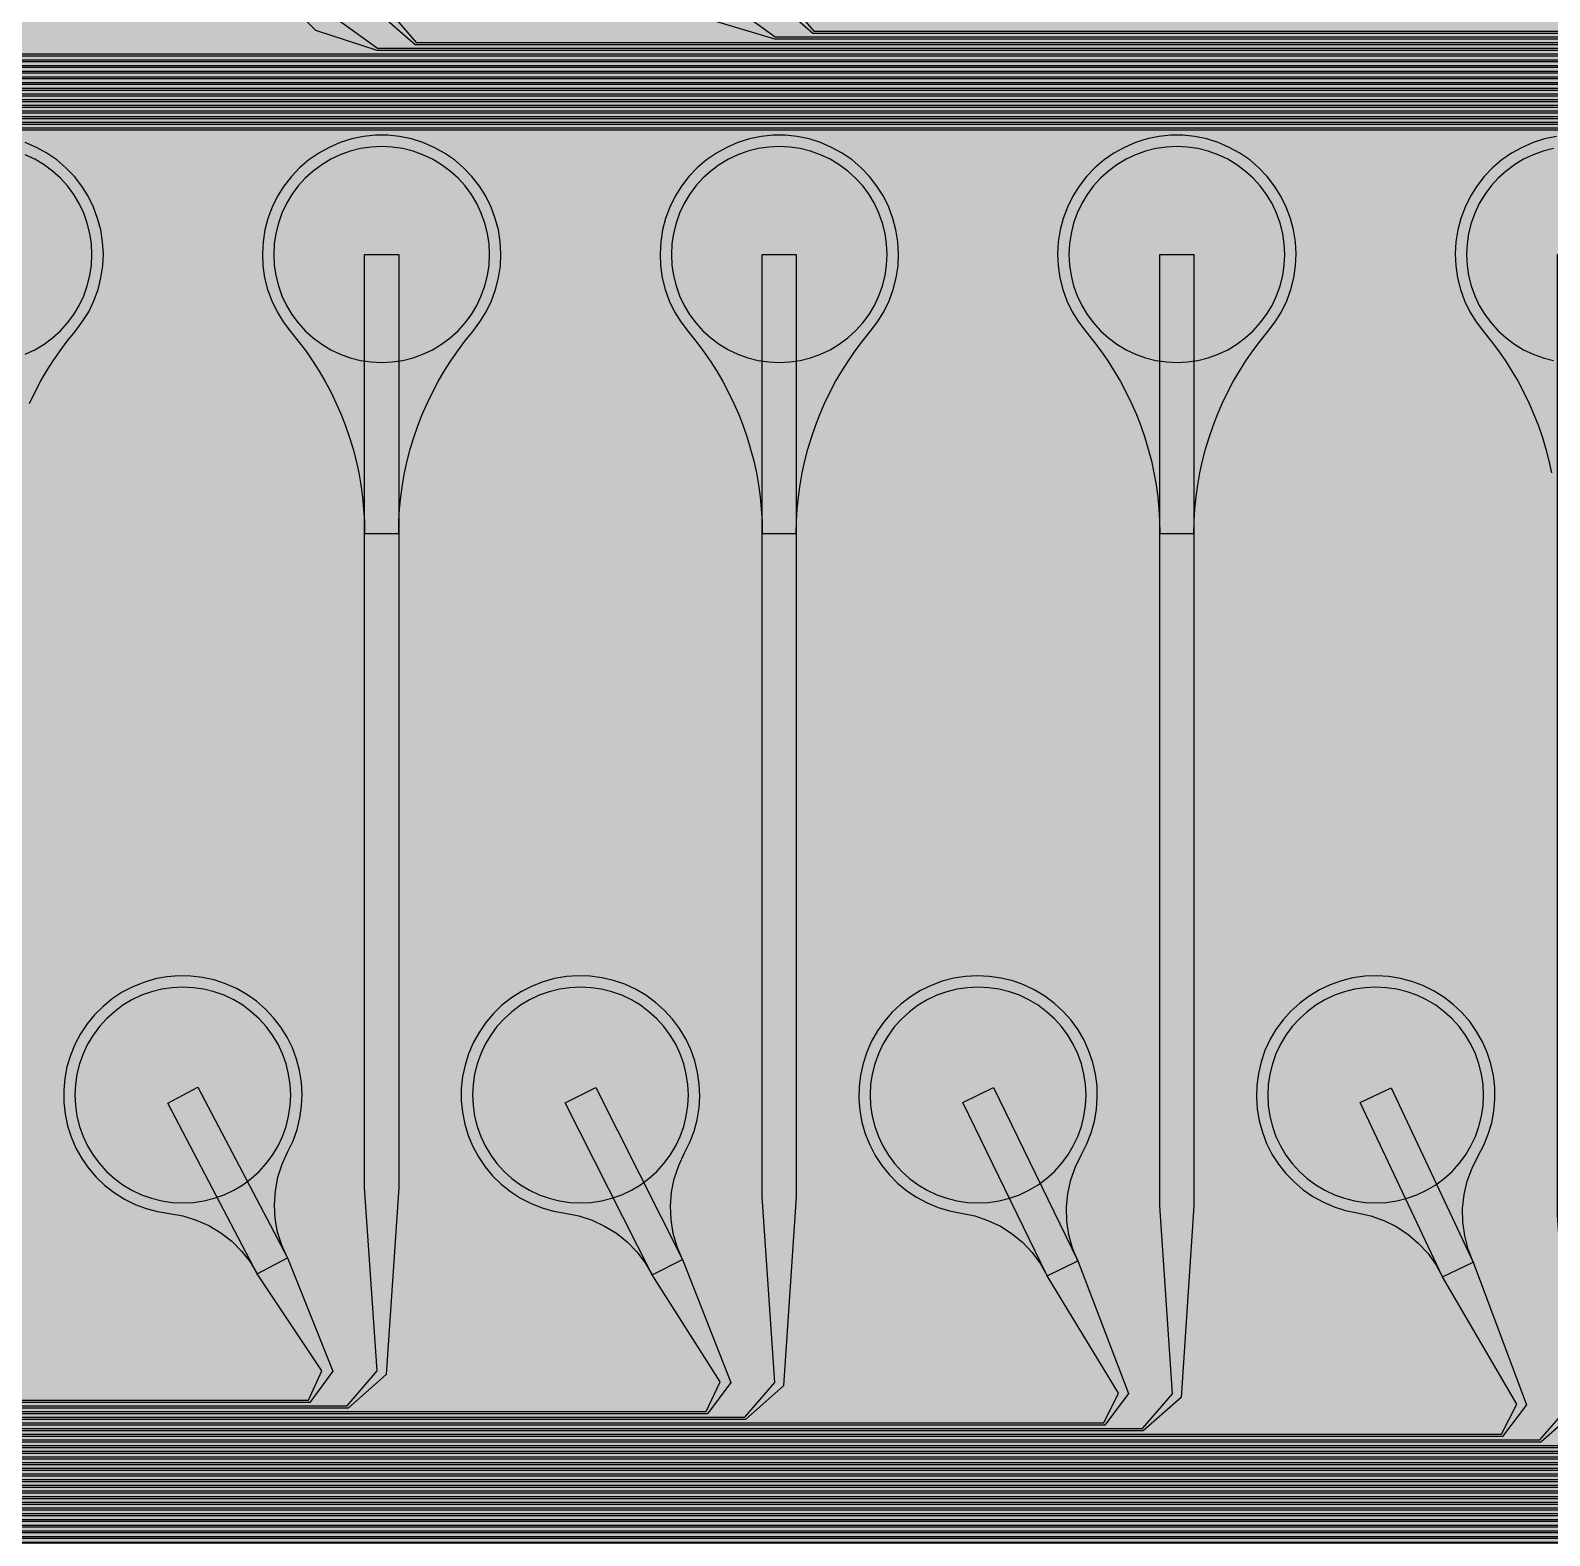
# Model space of a CAD drawing. Header units: metres. Extents: x -7220 to 10980, y -29667 to 1833.
# Drawn here: x 5884 to 7221, y -28280 to -26955 of the extents above; entities that cross this region are included whole.
import ezdxf

# ---------------------------------------------------------------- set-up
doc = ezdxf.new("R2010")
doc.units = ezdxf.units.M
for name, color, linetype in [('Metal1', 4, 'CONTINUOUS'), ('Polyimide', 7, 'CONTINUOUS'), ('Polyimide_Negative', 5, 'CONTINUOUS')]:
    doc.layers.add(name, color=color, linetype=linetype)

msp = doc.modelspace()

# ---------------------------------------------------------------- hatches: boundary and pattern name
at = {"layer": 'Polyimide'}
msp.add_hatch(color=7, dxfattribs=at).paths.add_polyline_path([(4099.4, -13861.6), (4142.6, -14152.8), (4214.2, -14438.4), (4313.4, -14715.5), (4439.2, -14981.7), (4590.6, -15234.2), (4766, -15470.7), (4963.7, -15688.8), (5181.8, -15886.5), (5418.3, -16061.9), (5670.8, -16213.3), (5936.9, -16339.1), (6214.1, -16438.3), (6499.7, -16509.9), (6790.9, -16553.1), (7085, -16567.5), (9980.4, -16567.5), (10058.8, -16571.4), (10136.4, -16582.9), (10212.6, -16601.9), (10286.5, -16628.4), (10357.5, -16662), (10424.8, -16702.3), (10487.9, -16749.1), (10546.1, -16801.8), (10598.8, -16860), (10645.6, -16923), (10685.9, -16990.4), (10719.5, -17061.4), (10745.9, -17135.3), (10765, -17211.4), (10776.5, -17289.1), (10780.4, -17367.5), (10780.4, -21957.3), (10741.6, -22012.9), (10706, -22070.6), (10673.6, -22130.1), (10644.5, -22191.4), (10618.9, -22254.2), (10596.8, -22318.2), (10578.3, -22383.5), (10563.4, -22449.6), (10552.2, -22516.5), (10544.7, -22583.8), (10541, -22651.5), (10541, -22719.3), (10544.7, -22787), (10552.2, -22854.4), (10563.4, -22921.2), (10578.3, -22987.4), (10596.8, -23052.6), (10618.9, -23116.7), (10644.5, -23179.5), (10673.6, -23240.7), (10706, -23300.3), (10741.6, -23357.9), (10780.4, -23413.5), (10780.4, -28667.5), (10776.5, -28745.9), (10765, -28823.6), (10745.9, -28899.7), (10719.5, -28973.6), (10685.9, -29044.6), (10645.6, -29112), (10598.8, -29175), (10546.1, -29233.2), (10487.9, -29285.9), (10424.8, -29332.7), (10357.5, -29373), (10286.5, -29406.6), (10212.6, -29433.1), (10136.4, -29452.1), (10058.8, -29463.6), (9980.4, -29467.5), (-6219.6, -29467.5), (-6298, -29463.6), (-6375.7, -29452.1), (-6451.9, -29433.1), (-6525.8, -29406.6), (-6596.7, -29373), (-6664.1, -29332.7), (-6727.1, -29285.9), (-6785.3, -29233.2), (-6838, -29175), (-6884.8, -29112), (-6925.2, -29044.6), (-6958.7, -28973.6), (-6985.2, -28899.7), (-7004.3, -28823.6), (-7015.8, -28745.9), (-7019.6, -28667.5), (-7019.6, -23426.3), (-6979.4, -23370.1), (-6942.3, -23311.6), (-6908.7, -23251.2), (-6878.5, -23189), (-6851.8, -23125.1), (-6828.8, -23059.9), (-6809.5, -22993.4), (-6794, -22926), (-6782.4, -22857.8), (-6774.6, -22789.1), (-6770.7, -22720), (-6770.7, -22650.8), (-6774.6, -22581.8), (-6782.4, -22513), (-6794, -22444.8), (-6809.5, -22377.4), (-6828.8, -22311), (-6851.8, -22245.7), (-6878.5, -22181.9), (-6908.7, -22119.7), (-6942.3, -22059.2), (-6979.4, -22000.8), (-7019.6, -21944.5), (-7019.6, -17367.5), (-7015.8, -17289.1), (-7004.3, -17211.4), (-6985.2, -17135.3), (-6958.7, -17061.4), (-6925.2, -16990.4), (-6884.8, -16923), (-6838, -16860), (-6785.3, -16801.8), (-6727.1, -16749.1), (-6664.1, -16702.3), (-6596.7, -16662), (-6525.8, -16628.4), (-6451.9, -16601.9), (-6375.7, -16582.9), (-6298, -16571.4), (-6219.6, -16567.5), (-3314, -16567.5), (-3019.9, -16553.1), (-2728.7, -16509.9), (-2443.1, -16438.3), (-2165.9, -16339.1), (-1899.8, -16213.3), (-1647.3, -16061.9), (-1410.8, -15886.5), (-1192.7, -15688.8), (-995, -15470.7), (-819.6, -15234.2), (-668.2, -14981.7), (-542.4, -14715.5), (-443.2, -14438.4), (-371.6, -14152.8), (-328.4, -13861.6), (-314, -13567.5), (-314, -13373.5), (-317.5, -13328.1), (-327.7, -13283.8), (-344.6, -13241.5), (-367.6, -13202.3), (-396.4, -13167), (-430.1, -13136.5), (-468, -13111.4), (-509.3, -13092.3), (-509.3, -13092.3), (-578.2, -13061.3), (-642.2, -13021.2), (-700.3, -12973), (-751.3, -12917.3), (-794.4, -12855.3), (-828.7, -12788.1), (-853.7, -12716.8), (-868.9, -12642.8), (-874, -12567.5), (-868.9, -12492.2), (-853.7, -12418.2), (-828.7, -12346.9), (-794.4, -12279.7), (-751.3, -12217.7), (-700.3, -12162), (-642.2, -12113.8), (-578.2, -12073.7), (-509.3, -12042.7), (-509.3, -12042.7), (-468, -12023.6), (-430.1, -11998.5), (-396.4, -11968), (-367.6, -11932.7), (-344.6, -11893.5), (-327.7, -11851.2), (-317.5, -11806.9), (-314, -11761.5), (-314, -11074.3), (-317.5, -11028.9), (-327.7, -10984.6), (-344.6, -10942.4), (-367.6, -10903.1), (-396.4, -10867.8), (-430.1, -10837.3), (-468, -10812.2), (-509.3, -10793.2), (-509.3, -10793.2), (-578.2, -10762.1), (-642.2, -10722.1), (-700.3, -10673.8), (-751.3, -10618.1), (-794.4, -10556.1), (-828.7, -10488.9), (-853.7, -10417.6), (-868.9, -10343.7), (-874, -10268.3), (-868.9, -10193), (-853.7, -10119), (-828.7, -10047.8), (-794.4, -9980.5), (-751.3, -9918.5), (-700.3, -9862.9), (-642.2, -9814.6), (-578.2, -9774.6), (-509.3, -9743.5), (-509.3, -9743.5), (-468, -9724.5), (-430.1, -9699.4), (-396.4, -9668.8), (-367.6, -9633.5), (-344.6, -9594.3), (-327.7, -9552), (-317.5, -9507.7), (-314, -9462.4), (-314, -8775.1), (-317.5, -8729.8), (-327.7, -8685.5), (-344.6, -8643.2), (-367.6, -8604), (-396.4, -8568.7), (-430.1, -8538.1), (-468, -8513), (-509.3, -8494), (-509.3, -8494), (-578.2, -8462.9), (-642.2, -8422.9), (-700.3, -8374.6), (-751.3, -8319), (-794.4, -8257), (-828.7, -8189.7), (-853.7, -8118.5), (-868.9, -8044.5), (-874, -7969.2), (-868.9, -7893.8), (-853.7, -7819.9), (-828.7, -7748.6), (-794.4, -7681.4), (-751.3, -7619.4), (-700.3, -7563.7), (-642.2, -7515.4), (-578.2, -7475.4), (-509.3, -7444.3), (-509.3, -7444.3), (-468, -7425.3), (-430.1, -7400.2), (-396.4, -7369.7), (-367.6, -7334.4), (-344.6, -7295.1), (-327.7, -7252.9), (-317.5, -7208.6), (-314, -7163.2), (-314, -6476), (-317.5, -6430.6), (-327.7, -6386.3), (-344.6, -6344), (-367.6, -6304.8), (-396.4, -6269.5), (-430.1, -6239), (-468, -6213.9), (-509.3, -6194.8), (-509.3, -6194.8), (-578.2, -6163.8), (-642.2, -6123.7), (-700.3, -6075.5), (-751.3, -6019.8), (-794.4, -5957.8), (-828.7, -5890.6), (-853.7, -5819.3), (-868.9, -5745.3), (-874, -5670), (-868.9, -5594.7), (-853.7, -5520.7), (-828.7, -5449.4), (-794.4, -5382.2), (-751.3, -5320.2), (-700.3, -5264.5), (-642.2, -5216.3), (-578.2, -5176.2), (-509.3, -5145.2), (-509.3, -5145.2), (-468, -5126.1), (-430.1, -5101), (-396.4, -5070.5), (-367.6, -5035.2), (-344.6, -4996), (-327.7, -4953.7), (-317.5, -4909.4), (-314, -4864), (-314, 380), (-314, 1532.5), (-269, 1532.5), (-268.8, 1525.6), (-268.1, 1518.8), (-267, 1512), (-265.4, 1505.3), (-263.4, 1498.7), (-261, 1492.3), (-258.2, 1486.1), (-254.9, 1480), (-251.3, 1474.2), (-247.3, 1468.6), (-242.9, 1463.3), (-238.2, 1458.3), (-233.2, 1453.6), (-227.9, 1449.2), (-222.3, 1445.2), (-216.5, 1441.6), (-210.4, 1438.3), (-204.2, 1435.5), (-197.8, 1433.1), (-191.2, 1431.1), (-184.5, 1429.5), (-177.7, 1428.4), (-170.9, 1427.7), (-164, 1427.5), (-157.1, 1427.7), (-150.3, 1428.4), (-143.5, 1429.5), (-136.8, 1431.1), (-130.2, 1433.1), (-123.8, 1435.5), (-117.6, 1438.3), (-111.5, 1441.6), (-105.7, 1445.2), (-100.1, 1449.2), (-94.8, 1453.6), (-89.8, 1458.3), (-85.1, 1463.3), (-80.7, 1468.6), (-76.7, 1474.2), (-73.1, 1480), (-69.8, 1486.1), (-67, 1492.3), (-64.6, 1498.7), (-62.6, 1505.3), (-61, 1512), (-59.9, 1518.8), (-59.2, 1525.6), (-59, 1532.5), (1786, 1532.5), (3835, 1532.5), (3835.2, 1539), (3835.9, 1545.6), (3836.9, 1552), (3838.4, 1558.4), (3840.3, 1564.6), (3842.6, 1570.8), (3845.3, 1576.7), (3848.4, 1582.5), (3851.9, 1588.1), (3855.7, 1593.4), (3859.8, 1598.4), (3864.3, 1603.2), (3869.1, 1607.7), (3874.1, 1611.8), (3879.4, 1615.6), (3885, 1619.1), (3890.8, 1622.2), (3896.7, 1624.9), (3902.9, 1627.2), (3909.1, 1629.1), (3915.5, 1630.6), (3921.9, 1631.6), (3928.5, 1632.3), (3935, 1632.5), (3941.5, 1632.3), (3948.1, 1631.6), (3954.5, 1630.6), (3960.9, 1629.1), (3967.1, 1627.2), (3973.3, 1624.9), (3979.2, 1622.2), (3985, 1619.1), (3990.6, 1615.6), (3995.9, 1611.8), (4000.9, 1607.7), (4005.7, 1603.2), (4010.2, 1598.4), (4014.3, 1593.4), (4018.1, 1588.1), (4021.6, 1582.5), (4024.7, 1576.7), (4027.4, 1570.8), (4029.7, 1564.6), (4031.6, 1558.4), (4033.1, 1552), (4034.1, 1545.6), (4034.8, 1539), (4035, 1532.5), (4085, 1532.5), (4085, 380), (4085, 330), (4085, -4864), (4088.5, -4909.4), (4098.7, -4953.7), (4115.6, -4996), (4138.6, -5035.2), (4167.4, -5070.5), (4201.1, -5101), (4239, -5126.1), (4280.3, -5145.2), (4280.3, -5145.2), (4349.2, -5176.2), (4413.2, -5216.3), (4471.3, -5264.5), (4522.3, -5320.2), (4565.4, -5382.2), (4599.7, -5449.4), (4624.7, -5520.7), (4639.9, -5594.7), (4645, -5670), (4639.9, -5745.3), (4624.7, -5819.3), (4599.7, -5890.6), (4565.4, -5957.8), (4522.3, -6019.8), (4471.3, -6075.5), (4413.2, -6123.7), (4349.2, -6163.8), (4280.3, -6194.8), (4239, -6213.9), (4201.1, -6239), (4167.4, -6269.5), (4138.6, -6304.8), (4115.6, -6344), (4098.7, -6386.3), (4088.5, -6430.6), (4085, -6476), (4085, -13567.5), (4099.4, -13861.6)])

# ---------------------------------------------------------------- linework, layer by layer
at = {"layer": 'Metal1'}
for points in [[(1953.9, -18191.7), (1953.9, -28306.6), (1983.3, -28336), (9392.5, -28336), (9421.9, -28306.6), (9421.9, -26987.4), (9392.5, -26958), (6572.5, -26958), (6538.7, -26928.7), (6527.9, -26784), (6527.9, -26042.5), (6557.9, -26042.5), (6557.9, -26784), (6547.1, -26925.3), (6573.3, -26956), (9393.3, -26956), (9423.9, -26986.6), (9423.9, -28307.4), (9393.3, -28338), (1982.5, -28338), (1951.9, -28307.4), (1951.9, -18191.7)], [(1958.9, -18191.7), (1958.9, -28301.6), (1988.3, -28331), (9387.5, -28331), (9416.9, -28301.6), (9416.9, -26992.4), (9387.5, -26963), (6538.9, -26963), (6484, -26946.5), (6461, -26925.2), (6356.1, -26791.8), (6379.7, -26773.2), (6484.6, -26906.6), (6497.1, -26930.3), (6539.3, -26961), (9388.3, -26961), (9418.9, -26991.6), (9418.9, -28302.4), (9388.3, -28333), (1987.5, -28333), (1956.9, -28302.4), (1956.9, -18191.7)], [(1963.9, -18191.7), (1963.9, -28296.6), (1993.3, -28326), (9382.5, -28326), (9411.9, -28296.6), (9411.9, -26997.4), (9382.5, -26968), (6222.5, -26968), (6188.7, -26938.7), (6177.9, -26792), (6177.9, -26042.5), (6207.9, -26042.5), (6207.9, -26792), (6197, -26935.3), (6223.3, -26966), (9383.3, -26966), (9413.9, -26996.6), (9413.9, -28297.4), (9383.3, -28328), (1992.5, -28328), (1961.9, -28297.4), (1961.9, -18191.7)], [(1968.9, -18191.7), (1968.9, -28291.6), (1998.3, -28321), (9377.5, -28321), (9406.9, -28291.6), (9406.9, -27002.4), (9377.5, -26973), (6188.9, -26973), (6135, -26955.3), (6107.3, -26927.5), (6005.8, -26791.5), (6029.9, -26773.5), (6131.3, -26909.6), (6147.3, -26940.6), (6189.3, -26971), (9378.3, -26971), (9408.9, -27001.6), (9408.9, -28292.4), (9378.3, -28323), (1997.5, -28323), (1966.9, -28292.4), (1966.9, -18191.7)], [(1973.9, -18191.7), (1973.9, -28286.6), (2003.3, -28316), (9372.5, -28316), (9401.9, -28286.6), (9401.9, -27007.4), (9372.5, -26978), (5872.5, -26978), (5838.7, -26948.7), (5827.9, -26800), (5827.9, -26042.5), (5857.9, -26042.5), (5857.9, -26800), (5847, -26945.3), (5873.3, -26976), (9373.3, -26976), (9403.9, -27006.6), (9403.9, -28287.4), (9373.3, -28318), (2002.5, -28318), (1971.9, -28287.4), (1971.9, -18191.7)], [(1978.9, -18191.7), (1978.9, -28281.6), (2008.3, -28311), (9367.5, -28311), (9396.9, -28281.6), (9396.9, -27012.4), (9367.5, -26983), (5838.8, -26983), (5785.9, -26964.2), (5753.7, -26929.7), (5655.6, -26791.2), (5680.1, -26773.8), (5778.2, -26912.4), (5797.6, -26950.8), (5839.3, -26981), (9368.3, -26981), (9398.9, -27011.6), (9398.9, -28282.4), (9368.3, -28313), (2007.5, -28313), (1976.9, -28282.4), (1976.9, -18191.7)], [(1983.9, -18191.7), (1983.9, -28276.6), (2013.3, -28306), (9362.5, -28306), (9391.9, -28276.6), (9391.9, -27017.4), (9362.5, -26988), (5522.5, -26988), (5488.8, -26958.7), (5477.9, -26808), (5477.9, -26042.5), (5507.9, -26042.5), (5507.9, -26808), (5497, -26955.3), (5523.3, -26986), (9363.3, -26986), (9393.9, -27016.6), (9393.9, -28277.4), (9363.3, -28308), (2012.5, -28308), (1981.9, -28277.4), (1981.9, -18191.7)], [(1988.9, -18191.7), (1988.9, -28271.6), (2018.3, -28301), (9357.5, -28301), (9386.9, -28271.6), (9386.9, -27022.4), (9357.5, -26993), (5488.8, -26993), (5436.8, -26973.3), (5400.3, -26931.6), (5305.4, -26790.9), (5330.3, -26774.1), (5425.2, -26914.8), (5447.8, -26961), (5489.3, -26991), (9358.3, -26991), (9388.9, -27021.6), (9388.9, -28272.4), (9358.3, -28303), (2017.5, -28303), (1986.9, -28272.4), (1986.9, -18191.7)], [(1993.9, -18191.7), (1993.9, -28266.6), (2023.3, -28296), (9352.5, -28296), (9381.9, -28266.6), (9381.9, -27027.4), (9352.5, -26998), (5172.5, -26998), (5138.8, -26968.7), (5127.9, -26816), (5127.9, -26042.5), (5157.9, -26042.5), (5157.9, -26816), (5146.9, -26965.3), (5173.3, -26996), (9353.3, -26996), (9383.9, -27026.6), (9383.9, -28267.4), (9353.3, -28298), (2022.5, -28298), (1991.9, -28267.4), (1991.9, -18191.7)], [(1998.9, -18191.7), (1998.9, -28261.6), (2028.3, -28291), (9347.5, -28291), (9376.9, -28261.6), (9376.9, -27032.4), (9347.5, -27003), (5138.8, -27003), (5087.6, -26982.4), (5047.1, -26933.3), (4955.3, -26790.6), (4980.5, -26774.4), (5072.3, -26917.1), (5098.1, -26971.1), (5139.3, -27001), (9348.3, -27001), (9378.9, -27031.6), (9378.9, -28262.4), (9348.3, -28293), (2027.5, -28293), (1996.9, -28262.4), (1996.9, -18191.7)], [(2003.9, -18191.7), (2003.9, -28256.6), (2033.3, -28286), (9342.5, -28286), (9371.9, -28256.6), (9371.9, -27037.4), (9342.5, -27008), (4822.5, -27008), (4788.8, -26978.7), (4777.9, -26824), (4777.9, -26042.5), (4807.9, -26042.5), (4807.9, -26824), (4796.9, -26975.3), (4823.3, -27006), (9343.3, -27006), (9373.9, -27036.6), (9373.9, -28257.4), (9343.3, -28288), (2032.5, -28288), (2001.9, -28257.4), (2001.9, -18191.7)], [(2008.9, -18191.7), (2008.9, -28251.6), (2038.3, -28281), (9337.5, -28281), (9366.9, -28251.6), (9366.9, -27042.4), (9337.5, -27013), (4788.8, -27013), (4738.4, -26991.7), (4694, -26934.9), (4605.1, -26790.4), (4630.7, -26774.6), (4719.6, -26919.2), (4748.4, -26981.2), (4789.3, -27011), (9338.3, -27011), (9368.9, -27041.6), (9368.9, -28252.4), (9338.3, -28283), (2037.5, -28283), (2006.9, -28252.4), (2006.9, -18191.7)], [(2013.9, -18191.7), (2013.9, -28246.6), (2043.3, -28276), (9332.5, -28276), (9361.9, -28246.6), (9361.9, -27047.4), (9332.5, -27018), (4472.5, -27018), (4438.9, -26988.7), (4427.9, -26832), (4427.9, -26042.5), (4457.9, -26042.5), (4457.9, -26832), (4446.9, -26985.3), (4473.3, -27016), (9333.3, -27016), (9363.9, -27046.6), (9363.9, -28247.4), (9333.3, -28278), (2042.5, -28278), (2011.9, -28247.4), (2011.9, -18191.7)], [(2018.9, -18191.7), (2018.9, -28241.6), (2048.3, -28271), (9327.5, -28271), (9356.9, -28241.6), (9356.9, -27052.4), (9327.5, -27023), (4438.8, -27023), (4389.1, -27001), (4341.1, -26936.3), (4255, -26790.1), (4280.8, -26774.9), (4367, -26921.1), (4398.6, -26991.3), (4439.4, -27021), (9328.3, -27021), (9358.9, -27051.6), (9358.9, -28242.4), (9328.3, -28273), (2047.5, -28273), (2016.9, -28242.4), (2016.9, -18191.7)], [(2023.9, -18191.7), (2023.9, -28236.6), (2053.3, -28266), (9322.5, -28266), (9351.9, -28236.6), (9351.9, -27057.4), (9322.5, -27028), (4122.5, -27028), (4088.9, -26998.6), (4077.9, -26840), (4077.9, -26042.5), (4107.9, -26042.5), (4107.9, -26840), (4096.9, -26995.4), (4123.3, -27026), (9323.3, -27026), (9353.9, -27056.6), (9353.9, -28237.4), (9323.3, -28268), (2052.5, -28268), (2021.9, -28237.4), (2021.9, -18191.7)], [(2028.9, -18191.7), (2028.9, -28231.6), (2058.3, -28261), (9317.5, -28261), (9346.9, -28231.6), (9346.9, -27062.4), (9317.5, -27033), (4088.8, -27033), (4039.7, -27010.4), (3988.4, -26937.6), (3904.8, -26789.9), (3930.9, -26775.1), (4014.5, -26922.8), (4048.9, -27001.4), (4089.4, -27031), (9318.3, -27031), (9348.9, -27061.6), (9348.9, -28232.4), (9318.3, -28263), (2057.5, -28263), (2026.9, -28232.4), (2026.9, -18191.7)], [(2033.9, -18191.7), (2033.9, -28226.6), (2063.3, -28256), (9312.5, -28256), (9341.9, -28226.6), (9341.9, -27067.4), (9312.5, -27038), (3772.5, -27038), (3738.9, -27008.6), (3727.9, -26848), (3727.9, -26042.5), (3757.9, -26042.5), (3757.9, -26848), (3746.8, -27005.4), (3773.3, -27036), (9313.3, -27036), (9343.9, -27066.6), (9343.9, -28227.4), (9313.3, -28258), (2062.5, -28258), (2031.9, -28227.4), (2031.9, -18191.7)], [(2038.9, -18191.7), (2038.9, -28221.6), (2068.3, -28251), (9307.5, -28251), (9336.9, -28221.6), (9336.9, -27072.4), (9307.5, -27043), (3738.8, -27043), (3690.3, -27019.9), (3635.8, -26938.7), (3554.7, -26789.7), (3581.1, -26775.3), (3662.2, -26924.4), (3699.2, -27011.4), (3739.4, -27041), (9308.3, -27041), (9338.9, -27071.6), (9338.9, -28222.4), (9308.3, -28253), (2067.5, -28253), (2036.9, -28222.4), (2036.9, -18191.7)], [(2043.9, -18191.7), (2043.9, -28216.6), (2073.3, -28246), (8962.5, -28246), (8989.2, -28215.5), (8977.9, -28038), (8977.9, -27152.5), (9007.9, -27152.5), (9007.9, -28038), (8996.6, -28218.5), (8963.3, -28248), (2072.5, -28248), (2041.9, -28217.4), (2041.9, -18191.7)], [(2048.9, -18191.7), (2048.9, -28211.6), (2078.3, -28241), (8928.6, -28241), (8943.9, -28213.8), (8875.2, -28074.5), (8804, -27898.1), (8831.8, -27886.9), (8903.1, -28063.3), (8951.8, -28214.6), (8929.6, -28243), (2077.5, -28243), (2046.9, -28212.4), (2046.9, -18191.7)], [(2053.9, -18191.7), (2053.9, -28206.6), (2083.3, -28236), (8612.5, -28236), (8639.2, -28205.5), (8627.9, -28030), (8627.9, -27152.5), (8657.9, -27152.5), (8657.9, -28030), (8646.6, -28208.5), (8613.3, -28238), (2082.5, -28238), (2051.9, -28207.4), (2051.9, -18191.7)], [(2058.9, -18191.7), (2058.9, -28201.6), (2088.3, -28231), (8578.6, -28231), (8593.6, -28203.9), (8525.3, -28069.5), (8454, -27898.3), (8481.7, -27886.7), (8553, -28058), (8601.5, -28204.7), (8579.6, -28233), (2087.5, -28233), (2056.9, -28202.4), (2056.9, -18191.7)], [(2063.9, -18191.7), (2063.9, -28196.6), (2093.3, -28226), (8262.5, -28226), (8289.1, -28195.5), (8277.9, -28022), (8277.9, -27152.5), (8307.9, -27152.5), (8307.9, -28022), (8296.6, -28198.5), (8263.3, -28228), (2092.5, -28228), (2061.9, -28197.4), (2061.9, -18191.7)], [(2068.9, -18191.7), (2068.9, -28191.6), (2098.3, -28221), (8228.5, -28221), (8243.2, -28194.1), (8175.3, -28064.6), (8104.1, -27898.4), (8131.7, -27886.6), (8202.9, -28052.7), (8251.3, -28194.8), (8229.6, -28223), (2097.5, -28223), (2066.9, -28192.4), (2066.9, -18191.7)], [(2073.9, -18191.7), (2073.9, -28186.6), (2103.3, -28216), (7912.5, -28216), (7939.1, -28185.4), (7927.9, -28014), (7927.9, -27152.5), (7957.9, -27152.5), (7957.9, -28014), (7946.6, -28188.6), (7913.3, -28218), (2102.5, -28218), (2071.9, -28187.4), (2071.9, -18191.7)], [(2078.9, -18191.7), (2078.9, -28181.6), (2108.3, -28211), (7878.5, -28211), (7892.9, -28184.2), (7825.3, -28059.6), (7754.2, -27898.6), (7781.6, -27886.4), (7852.8, -28047.4), (7901, -28184.9), (7879.6, -28213), (2107.5, -28213), (2076.9, -28182.4), (2076.9, -18191.7)], [(2083.9, -18191.7), (2083.9, -28176.6), (2113.3, -28206), (7562.5, -28206), (7589.1, -28175.4), (7577.9, -28006), (7577.9, -27152.5), (7607.9, -27152.5), (7607.9, -28006), (7596.7, -28178.6), (7563.3, -28208), (2112.5, -28208), (2081.9, -28177.4), (2081.9, -18191.7)], [(2088.9, -18191.7), (2088.9, -28171.6), (2118.3, -28201), (7528.5, -28201), (7542.5, -28174.4), (7475.3, -28054.6), (7404.2, -27898.7), (7431.5, -27886.3), (7502.6, -28042.1), (7550.8, -28175), (7529.6, -28203), (2117.5, -28203), (2086.9, -28172.4), (2086.9, -18191.7)], [(2093.9, -18191.7), (2093.9, -28166.6), (2123.3, -28196), (7212.5, -28196), (7239.1, -28165.4), (7227.9, -27998), (7227.9, -27152.5), (7257.9, -27152.5), (7257.9, -27998), (7246.7, -28168.6), (7213.3, -28198), (2122.5, -28198), (2091.9, -28167.4), (2091.9, -18191.7)], [(2098.9, -18191.7), (2098.9, -28161.6), (2128.3, -28191), (7178.5, -28191), (7192, -28164.6), (7126.7, -28052.4), (7054.3, -27898.9), (7081.4, -27886.1), (7153.8, -28039.6), (7200.6, -28165.1), (7179.6, -28193), (2127.5, -28193), (2096.9, -28162.4), (2096.9, -18191.7)], [(2103.9, -18191.7), (2103.9, -28156.6), (2133.3, -28186), (6862.5, -28186), (6889, -28155.4), (6877.9, -27990), (6877.9, -27152.5), (6907.9, -27152.5), (6907.9, -27990), (6896.7, -28158.6), (6863.3, -28188), (2132.5, -28188), (2101.9, -28157.4), (2101.9, -18191.7)], [(2108.9, -18191.7), (2108.9, -28151.6), (2138.3, -28181), (6828.5, -28181), (6841.5, -28154.8), (6778.8, -28051.6), (6704.4, -27899.1), (6731.4, -27885.9), (6805.8, -28038.5), (6850.4, -28155.3), (6829.6, -28183), (2137.5, -28183), (2106.9, -28152.4), (2106.9, -18191.7)], [(2113.9, -18191.7), (2113.9, -28146.6), (2143.3, -28176), (6512.5, -28176), (6539, -28145.4), (6527.9, -27982), (6527.9, -27152.5), (6557.9, -27152.5), (6557.9, -27982), (6546.7, -28148.6), (6513.3, -28178), (2142.5, -28178), (2111.9, -28147.4), (2111.9, -18191.7)], [(2118.9, -18191.7), (2118.9, -28141.6), (2148.3, -28171), (6478.5, -28171), (6490.9, -28145), (6431, -28050.7), (6354.5, -27899.3), (6381.3, -27885.7), (6457.8, -28037.2), (6500.2, -28145.4), (6479.6, -28173), (2147.5, -28173), (2116.9, -28142.4), (2116.9, -18191.7)], [(2123.9, -18191.7), (2123.9, -28136.6), (2153.3, -28166), (6162.5, -28166), (6189, -28135.4), (6177.9, -27974), (6177.9, -27152.5), (6207.9, -27152.5), (6207.9, -27974), (6196.8, -28138.6), (6163.3, -28168), (2152.5, -28168), (2121.9, -28137.4), (2121.9, -18191.7)], [(2128.9, -18191.7), (2128.9, -28131.6), (2158.3, -28161), (6128.5, -28161), (6140.3, -28135.3), (6083.4, -28049.8), (6004.6, -27899.5), (6031.2, -27885.5), (6109.9, -28035.9), (6150, -28135.6), (6129.7, -28163), (2157.5, -28163), (2126.9, -28132.4), (2126.9, -18191.7)], [(7227, -27048.7), (7216.6, -27050.8), (7206.5, -27054), (7196.8, -27058.2), (7187.5, -27063.3), (7178.8, -27069.3), (7170.7, -27076.2), (7163.4, -27083.9), (7156.9, -27092.3), (7151.2, -27101.3), (7146.5, -27110.8), (7142.8, -27120.7), (7140.1, -27130.9), (7138.5, -27141.4), (7137.9, -27152), (7138.4, -27162.6), (7139.9, -27173.1), (7142.5, -27183.4), (7146.1, -27193.3), (7150.8, -27202.9), (7156.3, -27211.9), (7162.7, -27220.4), (7169.5, -27228.7), (7176, -27237.3), (7182.1, -27246.1), (7187.8, -27255.1), (7193.2, -27264.4), (7198.3, -27273.9), (7202.9, -27283.6), (7207.2, -27293.4), (7211.1, -27303.4), (7214.6, -27313.6), (7217.7, -27323.9), (7220.4, -27334.2), (7222.7, -27344.7)], [(5882.8, -27283.6), (5887.5, -27273.9), (5892.5, -27264.4), (5897.9, -27255.1), (5903.7, -27246.1), (5909.8, -27237.3), (5916.2, -27228.7), (5923, -27220.4), (5929.4, -27211.9), (5935, -27202.9), (5939.6, -27193.3), (5943.2, -27183.4), (5945.8, -27173.1), (5947.4, -27162.6), (5947.9, -27152), (5947.3, -27141.4), (5945.6, -27130.9), (5942.9, -27120.7), (5939.2, -27110.8), (5934.5, -27101.3), (5928.9, -27092.3), (5922.4, -27083.9), (5915, -27076.2), (5907, -27069.3), (5898.3, -27063.3), (5889, -27058.2), (5879.2, -27054)]]:
    msp.add_lwpolyline(points, dxfattribs=at)
for points in [[(6207.9, -27398.1), (6208.1, -27387.3), (6208.7, -27376.6), (6209.8, -27365.9), (6211.2, -27355.3), (6213.1, -27344.7), (6215.4, -27334.2), (6218.1, -27323.9), (6221.2, -27313.6), (6224.7, -27303.4), (6228.6, -27293.4), (6232.8, -27283.6), (6237.5, -27273.9), (6242.5, -27264.4), (6247.9, -27255.1), (6253.7, -27246.1), (6259.8, -27237.3), (6266.2, -27228.7), (6273, -27220.4), (6279.4, -27211.9), (6285, -27202.9), (6289.6, -27193.3), (6293.2, -27183.4), (6295.8, -27173.1), (6297.4, -27162.6), (6297.9, -27152), (6297.3, -27141.4), (6295.6, -27130.9), (6292.9, -27120.7), (6289.2, -27110.8), (6284.5, -27101.3), (6278.9, -27092.3), (6272.4, -27083.9), (6265, -27076.2), (6257, -27069.3), (6248.3, -27063.3), (6239, -27058.2), (6229.2, -27054), (6219.1, -27050.8), (6208.7, -27048.7), (6198.2, -27047.6), (6187.6, -27047.6), (6177, -27048.7), (6166.6, -27050.8), (6156.5, -27054), (6146.8, -27058.2), (6137.5, -27063.3), (6128.8, -27069.3), (6120.7, -27076.2), (6113.4, -27083.9), (6106.9, -27092.3), (6101.2, -27101.3), (6096.5, -27110.8), (6092.8, -27120.7), (6090.1, -27130.9), (6088.5, -27141.4), (6087.9, -27152), (6088.4, -27162.6), (6089.9, -27173.1), (6092.5, -27183.4), (6096.1, -27193.3), (6100.8, -27202.9), (6106.3, -27211.9), (6112.7, -27220.4), (6119.5, -27228.7), (6126, -27237.3), (6132.1, -27246.1), (6137.8, -27255.1), (6143.2, -27264.4), (6148.3, -27273.9), (6152.9, -27283.6), (6157.2, -27293.4), (6161.1, -27303.4), (6164.6, -27313.6), (6167.7, -27323.9), (6170.4, -27334.2), (6172.7, -27344.7), (6174.5, -27355.3), (6176, -27365.9), (6177, -27376.6), (6177.7, -27387.3), (6177.9, -27398.1), (6207.9, -27398.1)], [(6557.9, -27398.1), (6558.1, -27387.3), (6558.7, -27376.6), (6559.8, -27365.9), (6561.2, -27355.3), (6563.1, -27344.7), (6565.4, -27334.2), (6568.1, -27323.9), (6571.2, -27313.6), (6574.7, -27303.4), (6578.6, -27293.4), (6582.8, -27283.6), (6587.5, -27273.9), (6592.5, -27264.4), (6597.9, -27255.1), (6603.7, -27246.1), (6609.8, -27237.3), (6616.2, -27228.7), (6623, -27220.4), (6629.4, -27211.9), (6635, -27202.9), (6639.6, -27193.3), (6643.2, -27183.4), (6645.8, -27173.1), (6647.4, -27162.6), (6647.9, -27152), (6647.3, -27141.4), (6645.6, -27130.9), (6642.9, -27120.7), (6639.2, -27110.8), (6634.5, -27101.3), (6628.9, -27092.3), (6622.4, -27083.9), (6615, -27076.2), (6607, -27069.3), (6598.3, -27063.3), (6589, -27058.2), (6579.2, -27054), (6569.1, -27050.8), (6558.7, -27048.7), (6548.2, -27047.6), (6537.6, -27047.6), (6527, -27048.7), (6516.6, -27050.8), (6506.5, -27054), (6496.8, -27058.2), (6487.5, -27063.3), (6478.8, -27069.3), (6470.7, -27076.2), (6463.4, -27083.9), (6456.9, -27092.3), (6451.2, -27101.3), (6446.5, -27110.8), (6442.8, -27120.7), (6440.1, -27130.9), (6438.5, -27141.4), (6437.9, -27152), (6438.4, -27162.6), (6439.9, -27173.1), (6442.5, -27183.4), (6446.1, -27193.3), (6450.8, -27202.9), (6456.3, -27211.9), (6462.7, -27220.4), (6469.5, -27228.7), (6476, -27237.3), (6482.1, -27246.1), (6487.8, -27255.1), (6493.2, -27264.4), (6498.3, -27273.9), (6502.9, -27283.6), (6507.2, -27293.4), (6511.1, -27303.4), (6514.6, -27313.6), (6517.7, -27323.9), (6520.4, -27334.2), (6522.7, -27344.7), (6524.5, -27355.3), (6526, -27365.9), (6527, -27376.6), (6527.7, -27387.3), (6527.9, -27398.1), (6557.9, -27398.1)], [(6907.9, -27398.1), (6908.1, -27387.3), (6908.7, -27376.6), (6909.8, -27365.9), (6911.2, -27355.3), (6913.1, -27344.7), (6915.4, -27334.2), (6918.1, -27323.9), (6921.2, -27313.6), (6924.7, -27303.4), (6928.6, -27293.4), (6932.8, -27283.6), (6937.5, -27273.9), (6942.5, -27264.4), (6947.9, -27255.1), (6953.7, -27246.1), (6959.8, -27237.3), (6966.2, -27228.7), (6973, -27220.4), (6979.4, -27211.9), (6985, -27202.9), (6989.6, -27193.3), (6993.2, -27183.4), (6995.8, -27173.1), (6997.4, -27162.6), (6997.9, -27152), (6997.3, -27141.4), (6995.6, -27130.9), (6992.9, -27120.7), (6989.2, -27110.8), (6984.5, -27101.3), (6978.9, -27092.3), (6972.4, -27083.9), (6965, -27076.2), (6957, -27069.3), (6948.3, -27063.3), (6939, -27058.2), (6929.2, -27054), (6919.1, -27050.8), (6908.7, -27048.7), (6898.2, -27047.6), (6887.6, -27047.6), (6877, -27048.7), (6866.6, -27050.8), (6856.5, -27054), (6846.8, -27058.2), (6837.5, -27063.3), (6828.8, -27069.3), (6820.7, -27076.2), (6813.4, -27083.9), (6806.9, -27092.3), (6801.2, -27101.3), (6796.5, -27110.8), (6792.8, -27120.7), (6790.1, -27130.9), (6788.5, -27141.4), (6787.9, -27152), (6788.4, -27162.6), (6789.9, -27173.1), (6792.5, -27183.4), (6796.1, -27193.3), (6800.8, -27202.9), (6806.3, -27211.9), (6812.7, -27220.4), (6819.5, -27228.7), (6826, -27237.3), (6832.1, -27246.1), (6837.8, -27255.1), (6843.2, -27264.4), (6848.3, -27273.9), (6852.9, -27283.6), (6857.2, -27293.4), (6861.1, -27303.4), (6864.6, -27313.6), (6867.7, -27323.9), (6870.4, -27334.2), (6872.7, -27344.7), (6874.5, -27355.3), (6876, -27365.9), (6877, -27376.6), (6877.7, -27387.3), (6877.9, -27398.1), (6907.9, -27398.1)], [(6109.9, -28035.9), (6104.9, -28024.7), (6101.3, -28013.1), (6099.2, -28001.1), (6098.5, -27988.9), (6099.3, -27976.8), (6101.6, -27964.8), (6105.3, -27953.2), (6110.4, -27942.2), (6114.9, -27932.7), (6118.4, -27922.8), (6120.9, -27912.6), (6122.4, -27902.3), (6122.9, -27891.8), (6122.3, -27881.3), (6120.6, -27871), (6118, -27860.9), (6114.3, -27851), (6109.7, -27841.6), (6104.2, -27832.7), (6097.8, -27824.4), (6090.6, -27816.8), (6082.7, -27809.9), (6074.2, -27803.9), (6065, -27798.7), (6055.5, -27794.5), (6045.5, -27791.2), (6035.3, -27788.9), (6024.9, -27787.7), (6014.4, -27787.6), (6003.9, -27788.4), (5993.6, -27790.3), (5983.6, -27793.3), (5973.8, -27797.2), (5964.6, -27802), (5955.8, -27807.8), (5947.7, -27814.4), (5940.2, -27821.8), (5933.6, -27829.9), (5927.8, -27838.6), (5922.8, -27847.9), (5918.9, -27857.6), (5915.9, -27867.6), (5913.9, -27877.9), (5913, -27888.3), (5913.1, -27898.8), (5914.2, -27909.2), (5916.4, -27919.5), (5919.6, -27929.4), (5923.8, -27939.1), (5928.9, -27948.2), (5934.9, -27956.8), (5941.7, -27964.8), (5949.3, -27972), (5957.5, -27978.4), (5966.4, -27984), (5975.8, -27988.7), (5985.6, -27992.4), (5995.7, -27995.1), (6006, -27996.8), (6018, -27998.9), (6029.7, -28002.5), (6040.8, -28007.4), (6051.3, -28013.7), (6060.9, -28021.2), (6069.5, -28029.8), (6077.1, -28039.4), (6083.4, -28049.8), (6109.9, -28035.9)], [(6457.8, -28037.2), (6453, -28026), (6449.5, -28014.3), (6447.6, -28002.3), (6447.1, -27990.1), (6448, -27978), (6450.5, -27966.1), (6454.4, -27954.5), (6459.6, -27943.5), (6464.3, -27934.1), (6467.9, -27924.3), (6470.6, -27914.2), (6472.3, -27903.8), (6472.9, -27893.4), (6472.4, -27882.9), (6471, -27872.5), (6468.5, -27862.3), (6464.9, -27852.5), (6460.5, -27843), (6455.1, -27834), (6448.8, -27825.6), (6441.7, -27817.9), (6433.9, -27810.9), (6425.5, -27804.7), (6416.4, -27799.4), (6406.9, -27795), (6397, -27791.6), (6386.8, -27789.2), (6376.4, -27787.8), (6365.9, -27787.5), (6355.5, -27788.2), (6345.1, -27790), (6335, -27792.8), (6325.3, -27796.5), (6315.9, -27801.3), (6307.1, -27806.9), (6298.8, -27813.4), (6291.3, -27820.7), (6284.5, -27828.6), (6278.6, -27837.3), (6273.5, -27846.5), (6269.4, -27856.1), (6266.3, -27866.1), (6264.1, -27876.3), (6263, -27886.8), (6263, -27897.2), (6264, -27907.7), (6266, -27918), (6269.1, -27928), (6273.1, -27937.7), (6278.1, -27946.9), (6283.9, -27955.6), (6290.6, -27963.6), (6298.1, -27971), (6306.3, -27977.5), (6315.1, -27983.2), (6324.4, -27988.1), (6334.1, -27991.9), (6344.2, -27994.8), (6354.5, -27996.6), (6366.5, -27998.9), (6378.1, -28002.7), (6389.1, -28007.8), (6399.5, -28014.2), (6409, -28021.8), (6417.5, -28030.5), (6424.9, -28040.2), (6431, -28050.7), (6457.8, -28037.2)], [(6805.8, -28038.5), (6801.1, -28027.2), (6797.8, -28015.5), (6796, -28003.4), (6795.7, -27991.2), (6796.8, -27979.1), (6799.5, -27967.2), (6803.5, -27955.7), (6808.9, -27944.8), (6813.7, -27935.5), (6817.5, -27925.7), (6820.3, -27915.6), (6822.1, -27905.3), (6822.8, -27894.8), (6822.6, -27884.4), (6821.2, -27874), (6818.9, -27863.8), (6815.5, -27853.8), (6811.2, -27844.3), (6805.9, -27835.2), (6799.7, -27826.7), (6792.8, -27818.9), (6785.1, -27811.8), (6776.7, -27805.5), (6767.7, -27800.1), (6758.3, -27795.6), (6748.4, -27792), (6738.2, -27789.5), (6727.9, -27788), (6717.4, -27787.5), (6706.9, -27788.1), (6696.6, -27789.7), (6686.4, -27792.3), (6676.6, -27795.9), (6667.2, -27800.5), (6658.3, -27806.1), (6650, -27812.4), (6642.3, -27819.6), (6635.4, -27827.5), (6629.4, -27836), (6624.2, -27845.1), (6619.9, -27854.7), (6616.6, -27864.7), (6614.4, -27874.9), (6613.1, -27885.3), (6612.9, -27895.8), (6613.8, -27906.2), (6615.7, -27916.5), (6618.6, -27926.6), (6622.5, -27936.3), (6627.3, -27945.6), (6633.1, -27954.4), (6639.6, -27962.5), (6647, -27970), (6655.1, -27976.7), (6663.8, -27982.5), (6673, -27987.4), (6682.7, -27991.4), (6692.8, -27994.5), (6703, -27996.4), (6715, -27998.9), (6726.5, -28002.8), (6737.5, -28008), (6747.8, -28014.6), (6757.2, -28022.4), (6765.6, -28031.2), (6772.8, -28041), (6778.8, -28051.6), (6805.8, -28038.5)], [(7153.8, -28039.6), (7149.3, -28028.3), (7146.2, -28016.5), (7144.5, -28004.4), (7144.4, -27992.3), (7145.7, -27980.1), (7148.5, -27968.3), (7152.7, -27956.8), (7158.2, -27946), (7163.1, -27936.7), (7167, -27927), (7170, -27917), (7171.9, -27906.7), (7172.8, -27896.2), (7172.7, -27885.7), (7171.5, -27875.3), (7169.2, -27865.1), (7166, -27855.1), (7161.8, -27845.5), (7156.6, -27836.4), (7150.6, -27827.8), (7143.7, -27819.9), (7136.1, -27812.7), (7127.8, -27806.3), (7118.9, -27800.8), (7109.5, -27796.1), (7099.7, -27792.4), (7089.6, -27789.8), (7079.3, -27788.1), (7068.8, -27787.5), (7058.3, -27787.9), (7047.9, -27789.4), (7037.8, -27791.9), (7027.9, -27795.4), (7018.4, -27799.9), (7009.4, -27805.3), (7001, -27811.5), (6993.3, -27818.6), (6986.3, -27826.4), (6980.1, -27834.9), (6974.8, -27843.9), (6970.4, -27853.4), (6967, -27863.3), (6964.6, -27873.5), (6963.2, -27883.9), (6962.9, -27894.4), (6963.6, -27904.8), (6965.4, -27915.2), (6968.1, -27925.3), (6971.9, -27935.1), (6976.6, -27944.4), (6982.2, -27953.3), (6988.7, -27961.5), (6996, -27969), (7004, -27975.8), (7012.6, -27981.8), (7021.8, -27986.8), (7031.4, -27991), (7041.4, -27994.1), (7051.7, -27996.2), (7063.6, -27998.9), (7075.1, -28002.9), (7086, -28008.3), (7096.2, -28015), (7105.4, -28022.9), (7113.7, -28031.8), (7120.8, -28041.7), (7126.7, -28052.4), (7153.8, -28039.6)]]:
    msp.add_lwpolyline(points, close=True, dxfattribs=at)
at = {"layer": 'Polyimide_Negative'}
for points in [[(5879.2, -27240.3), (5887.7, -27236.3), (5895.7, -27231.5), (5903.1, -27225.9), (5910.1, -27219.7), (5916.3, -27212.8), (5921.9, -27205.3), (5926.7, -27197.3), (5930.6, -27188.9), (5933.8, -27180.1), (5936, -27171), (5937.4, -27161.8), (5937.9, -27152.5), (5937.9, -27152.5), (5937.4, -27143.2), (5936, -27134), (5933.8, -27124.9), (5930.6, -27116.1), (5926.7, -27107.7), (5921.9, -27099.7), (5916.3, -27092.2), (5910.1, -27085.3), (5903.1, -27079.1), (5895.7, -27073.5), (5887.7, -27068.7), (5879.2, -27064.7)], [(7224.3, -27059.3), (7215.3, -27061.6), (7206.5, -27064.7), (7198.1, -27068.7), (7190.1, -27073.5), (7182.6, -27079.1), (7175.7, -27085.3), (7169.4, -27092.2), (7163.9, -27099.7), (7159.1, -27107.7), (7155.1, -27116.1), (7152, -27124.9), (7149.7, -27134), (7148.3, -27143.2), (7147.9, -27152.5), (7148.3, -27161.8), (7149.7, -27171), (7152, -27180.1), (7155.1, -27188.9), (7159.1, -27197.3), (7163.9, -27205.3), (7169.4, -27212.8), (7175.7, -27219.7), (7182.6, -27225.9), (7190.1, -27231.5), (7198.1, -27236.3), (7206.5, -27240.3), (7215.3, -27243.4), (7224.3, -27245.7)]]:
    msp.add_lwpolyline(points, dxfattribs=at)
for points in [[(6287.9, -27152.5), (6287.4, -27143.2), (6286, -27134), (6283.8, -27124.9), (6280.6, -27116.1), (6276.7, -27107.7), (6271.9, -27099.7), (6266.3, -27092.2), (6260.1, -27085.3), (6253.1, -27079.1), (6245.7, -27073.5), (6237.7, -27068.7), (6229.2, -27064.7), (6220.5, -27061.6), (6211.4, -27059.3), (6202.2, -27058), (6192.9, -27057.5), (6183.6, -27058), (6174.3, -27059.3), (6165.3, -27061.6), (6156.5, -27064.7), (6148.1, -27068.7), (6140.1, -27073.5), (6132.6, -27079.1), (6125.7, -27085.3), (6119.4, -27092.2), (6113.9, -27099.7), (6109.1, -27107.7), (6105.1, -27116.1), (6102, -27124.9), (6099.7, -27134), (6098.3, -27143.2), (6097.9, -27152.5), (6098.3, -27161.8), (6099.7, -27171), (6102, -27180.1), (6105.1, -27188.9), (6109.1, -27197.3), (6113.9, -27205.3), (6119.4, -27212.8), (6125.7, -27219.7), (6132.6, -27225.9), (6140.1, -27231.5), (6148.1, -27236.3), (6156.5, -27240.3), (6165.3, -27243.4), (6174.3, -27245.7), (6183.6, -27247), (6192.9, -27247.5), (6202.2, -27247), (6211.4, -27245.7), (6220.5, -27243.4), (6229.2, -27240.3), (6237.7, -27236.3), (6245.7, -27231.5), (6253.1, -27225.9), (6260.1, -27219.7), (6266.3, -27212.8), (6271.9, -27205.3), (6276.7, -27197.3), (6280.6, -27188.9), (6283.8, -27180.1), (6286, -27171), (6287.4, -27161.8), (6287.9, -27152.5)], [(6637.9, -27152.5), (6637.4, -27143.2), (6636, -27134), (6633.8, -27124.9), (6630.6, -27116.1), (6626.7, -27107.7), (6621.9, -27099.7), (6616.3, -27092.2), (6610.1, -27085.3), (6603.1, -27079.1), (6595.7, -27073.5), (6587.7, -27068.7), (6579.2, -27064.7), (6570.5, -27061.6), (6561.4, -27059.3), (6552.2, -27058), (6542.9, -27057.5), (6533.6, -27058), (6524.3, -27059.3), (6515.3, -27061.6), (6506.5, -27064.7), (6498.1, -27068.7), (6490.1, -27073.5), (6482.6, -27079.1), (6475.7, -27085.3), (6469.4, -27092.2), (6463.9, -27099.7), (6459.1, -27107.7), (6455.1, -27116.1), (6452, -27124.9), (6449.7, -27134), (6448.3, -27143.2), (6447.9, -27152.5), (6448.3, -27161.8), (6449.7, -27171), (6452, -27180.1), (6455.1, -27188.9), (6459.1, -27197.3), (6463.9, -27205.3), (6469.4, -27212.8), (6475.7, -27219.7), (6482.6, -27225.9), (6490.1, -27231.5), (6498.1, -27236.3), (6506.5, -27240.3), (6515.3, -27243.4), (6524.3, -27245.7), (6533.6, -27247), (6542.9, -27247.5), (6552.2, -27247), (6561.4, -27245.7), (6570.5, -27243.4), (6579.2, -27240.3), (6587.7, -27236.3), (6595.7, -27231.5), (6603.1, -27225.9), (6610.1, -27219.7), (6616.3, -27212.8), (6621.9, -27205.3), (6626.7, -27197.3), (6630.6, -27188.9), (6633.8, -27180.1), (6636, -27171), (6637.4, -27161.8), (6637.9, -27152.5)], [(6987.9, -27152.5), (6987.4, -27143.2), (6986, -27134), (6983.8, -27124.9), (6980.6, -27116.1), (6976.7, -27107.7), (6971.9, -27099.7), (6966.3, -27092.2), (6960.1, -27085.3), (6953.1, -27079.1), (6945.7, -27073.5), (6937.7, -27068.7), (6929.2, -27064.7), (6920.5, -27061.6), (6911.4, -27059.3), (6902.2, -27058), (6892.9, -27057.5), (6883.6, -27058), (6874.3, -27059.3), (6865.3, -27061.6), (6856.5, -27064.7), (6848.1, -27068.7), (6840.1, -27073.5), (6832.6, -27079.1), (6825.7, -27085.3), (6819.4, -27092.2), (6813.9, -27099.7), (6809.1, -27107.7), (6805.1, -27116.1), (6802, -27124.9), (6799.7, -27134), (6798.3, -27143.2), (6797.9, -27152.5), (6798.3, -27161.8), (6799.7, -27171), (6802, -27180.1), (6805.1, -27188.9), (6809.1, -27197.3), (6813.9, -27205.3), (6819.4, -27212.8), (6825.7, -27219.7), (6832.6, -27225.9), (6840.1, -27231.5), (6848.1, -27236.3), (6856.5, -27240.3), (6865.3, -27243.4), (6874.3, -27245.7), (6883.6, -27247), (6892.9, -27247.5), (6902.2, -27247), (6911.4, -27245.7), (6920.5, -27243.4), (6929.2, -27240.3), (6937.7, -27236.3), (6945.7, -27231.5), (6953.1, -27225.9), (6960.1, -27219.7), (6966.3, -27212.8), (6971.9, -27205.3), (6976.7, -27197.3), (6980.6, -27188.9), (6983.8, -27180.1), (6986, -27171), (6987.4, -27161.8), (6987.9, -27152.5)], [(6112.9, -27892.5), (6112.4, -27883.2), (6111, -27874), (6108.8, -27864.9), (6105.6, -27856.1), (6101.7, -27847.7), (6096.9, -27839.7), (6091.3, -27832.2), (6085.1, -27825.3), (6078.1, -27819.1), (6070.7, -27813.5), (6062.7, -27808.7), (6054.2, -27804.7), (6045.5, -27801.6), (6036.4, -27799.3), (6027.2, -27798), (6017.9, -27797.5), (6008.6, -27798), (5999.3, -27799.3), (5990.3, -27801.6), (5981.5, -27804.7), (5973.1, -27808.7), (5965.1, -27813.5), (5957.6, -27819.1), (5950.7, -27825.3), (5944.4, -27832.2), (5938.9, -27839.7), (5934.1, -27847.7), (5930.1, -27856.1), (5927, -27864.9), (5924.7, -27874), (5923.3, -27883.2), (5922.9, -27892.5), (5923.3, -27901.8), (5924.7, -27911), (5927, -27920.1), (5930.1, -27928.9), (5934.1, -27937.3), (5938.9, -27945.3), (5944.4, -27952.8), (5950.7, -27959.7), (5957.6, -27965.9), (5965.1, -27971.5), (5973.1, -27976.3), (5981.5, -27980.3), (5990.3, -27983.4), (5999.3, -27985.7), (6008.6, -27987), (6017.9, -27987.5), (6027.2, -27987), (6036.4, -27985.7), (6045.5, -27983.4), (6054.2, -27980.3), (6062.7, -27976.3), (6070.7, -27971.5), (6078.1, -27965.9), (6085.1, -27959.7), (6091.3, -27952.8), (6096.9, -27945.3), (6101.7, -27937.3), (6105.6, -27928.9), (6108.8, -27920.1), (6111, -27911), (6112.4, -27901.8), (6112.9, -27892.5)], [(6462.9, -27892.5), (6462.4, -27883.2), (6461, -27874), (6458.8, -27864.9), (6455.6, -27856.1), (6451.7, -27847.7), (6446.9, -27839.7), (6441.3, -27832.2), (6435.1, -27825.3), (6428.1, -27819.1), (6420.7, -27813.5), (6412.7, -27808.7), (6404.2, -27804.7), (6395.5, -27801.6), (6386.4, -27799.3), (6377.2, -27798), (6367.9, -27797.5), (6358.6, -27798), (6349.3, -27799.3), (6340.3, -27801.6), (6331.5, -27804.7), (6323.1, -27808.7), (6315.1, -27813.5), (6307.6, -27819.1), (6300.7, -27825.3), (6294.4, -27832.2), (6288.9, -27839.7), (6284.1, -27847.7), (6280.1, -27856.1), (6277, -27864.9), (6274.7, -27874), (6273.3, -27883.2), (6272.9, -27892.5), (6273.3, -27901.8), (6274.7, -27911), (6277, -27920.1), (6280.1, -27928.9), (6284.1, -27937.3), (6288.9, -27945.3), (6294.4, -27952.8), (6300.7, -27959.7), (6307.6, -27965.9), (6315.1, -27971.5), (6323.1, -27976.3), (6331.5, -27980.3), (6340.3, -27983.4), (6349.3, -27985.7), (6358.6, -27987), (6367.9, -27987.5), (6377.2, -27987), (6386.4, -27985.7), (6395.5, -27983.4), (6404.2, -27980.3), (6412.7, -27976.3), (6420.7, -27971.5), (6428.1, -27965.9), (6435.1, -27959.7), (6441.3, -27952.8), (6446.9, -27945.3), (6451.7, -27937.3), (6455.6, -27928.9), (6458.8, -27920.1), (6461, -27911), (6462.4, -27901.8), (6462.9, -27892.5)], [(6812.9, -27892.5), (6812.4, -27883.2), (6811, -27874), (6808.8, -27864.9), (6805.6, -27856.1), (6801.7, -27847.7), (6796.9, -27839.7), (6791.3, -27832.2), (6785.1, -27825.3), (6778.1, -27819.1), (6770.7, -27813.5), (6762.7, -27808.7), (6754.2, -27804.7), (6745.5, -27801.6), (6736.4, -27799.3), (6727.2, -27798), (6717.9, -27797.5), (6708.6, -27798), (6699.3, -27799.3), (6690.3, -27801.6), (6681.5, -27804.7), (6673.1, -27808.7), (6665.1, -27813.5), (6657.6, -27819.1), (6650.7, -27825.3), (6644.4, -27832.2), (6638.9, -27839.7), (6634.1, -27847.7), (6630.1, -27856.1), (6627, -27864.9), (6624.7, -27874), (6623.3, -27883.2), (6622.9, -27892.5), (6623.3, -27901.8), (6624.7, -27911), (6627, -27920.1), (6630.1, -27928.9), (6634.1, -27937.3), (6638.9, -27945.3), (6644.4, -27952.8), (6650.7, -27959.7), (6657.6, -27965.9), (6665.1, -27971.5), (6673.1, -27976.3), (6681.5, -27980.3), (6690.3, -27983.4), (6699.3, -27985.7), (6708.6, -27987), (6717.9, -27987.5), (6727.2, -27987), (6736.4, -27985.7), (6745.5, -27983.4), (6754.2, -27980.3), (6762.7, -27976.3), (6770.7, -27971.5), (6778.1, -27965.9), (6785.1, -27959.7), (6791.3, -27952.8), (6796.9, -27945.3), (6801.7, -27937.3), (6805.6, -27928.9), (6808.8, -27920.1), (6811, -27911), (6812.4, -27901.8), (6812.9, -27892.5)], [(7162.9, -27892.5), (7162.4, -27883.2), (7161, -27874), (7158.8, -27864.9), (7155.6, -27856.1), (7151.7, -27847.7), (7146.9, -27839.7), (7141.3, -27832.2), (7135.1, -27825.3), (7128.1, -27819.1), (7120.7, -27813.5), (7112.7, -27808.7), (7104.2, -27804.7), (7095.5, -27801.6), (7086.4, -27799.3), (7077.2, -27798), (7067.9, -27797.5), (7058.6, -27798), (7049.3, -27799.3), (7040.3, -27801.6), (7031.5, -27804.7), (7023.1, -27808.7), (7015.1, -27813.5), (7007.6, -27819.1), (7000.7, -27825.3), (6994.4, -27832.2), (6988.9, -27839.7), (6984.1, -27847.7), (6980.1, -27856.1), (6977, -27864.9), (6974.7, -27874), (6973.3, -27883.2), (6972.9, -27892.5), (6973.3, -27901.8), (6974.7, -27911), (6977, -27920.1), (6980.1, -27928.9), (6984.1, -27937.3), (6988.9, -27945.3), (6994.4, -27952.8), (7000.7, -27959.7), (7007.6, -27965.9), (7015.1, -27971.5), (7023.1, -27976.3), (7031.5, -27980.3), (7040.3, -27983.4), (7049.3, -27985.7), (7058.6, -27987), (7067.9, -27987.5), (7077.2, -27987), (7086.4, -27985.7), (7095.5, -27983.4), (7104.2, -27980.3), (7112.7, -27976.3), (7120.7, -27971.5), (7128.1, -27965.9), (7135.1, -27959.7), (7141.3, -27952.8), (7146.9, -27945.3), (7151.7, -27937.3), (7155.6, -27928.9), (7158.8, -27920.1), (7161, -27911), (7162.4, -27901.8), (7162.9, -27892.5)]]:
    msp.add_lwpolyline(points, close=True, dxfattribs=at)

doc.saveas('drawing.dxf')
